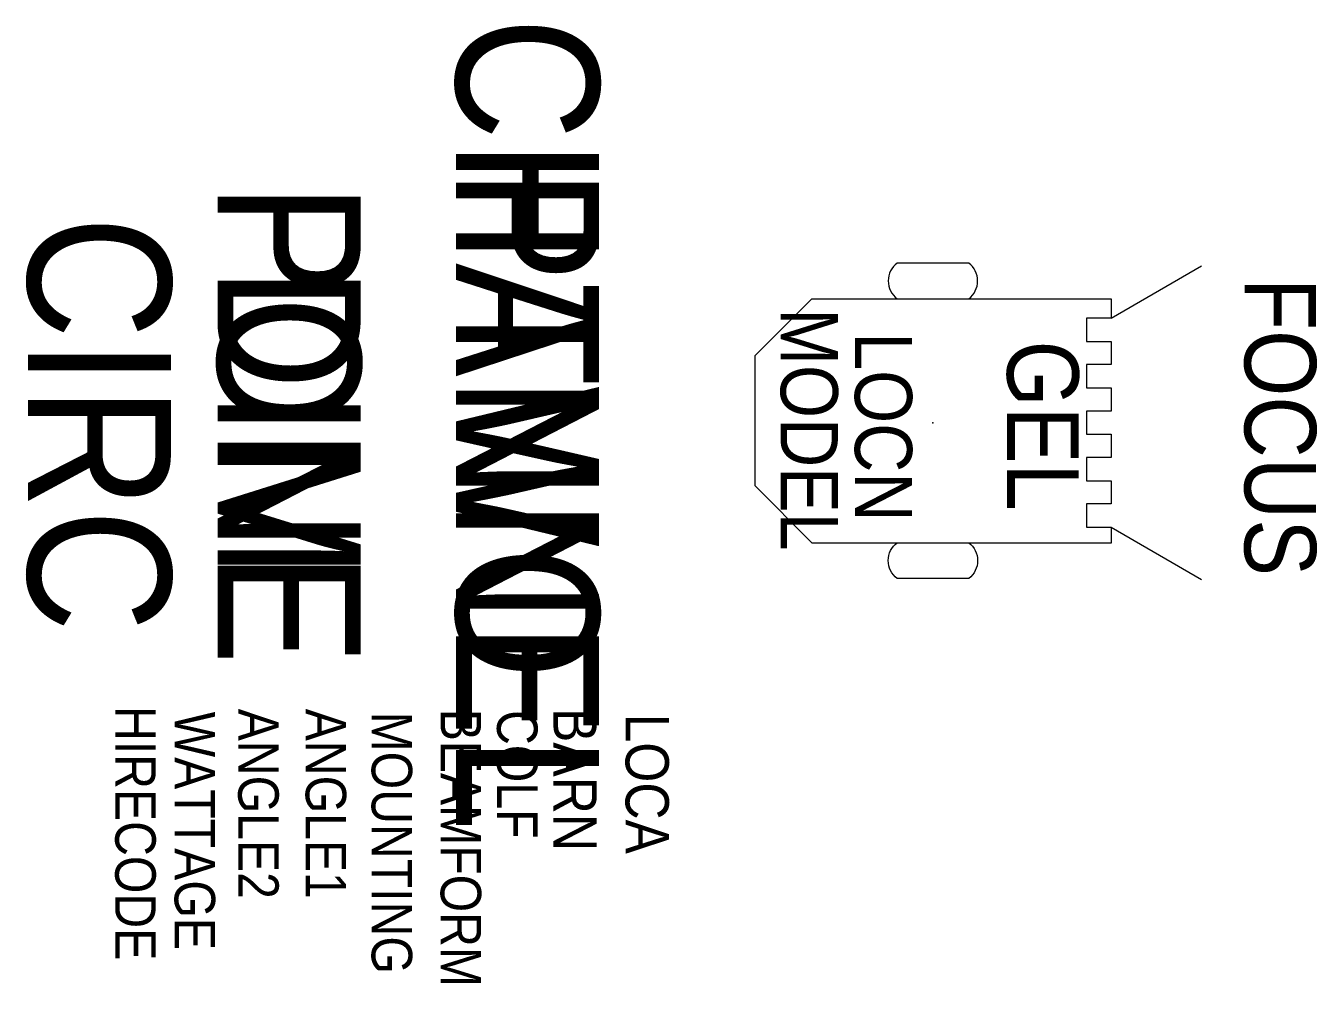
# Model space of a CAD drawing. Extents: x -1374 to -471, y 1337 to 2006.
import ezdxf
from ezdxf.enums import TextEntityAlignment as Align

# ---------------------------------------------------------------- set-up
doc = ezdxf.new("R2010")
doc.units = 0
doc.header["$MEASUREMENT"] = 0
for name, color, linetype in [('BARNDOORS', 4, 'CONTINUOUS'), ('CHANNEL', 3, 'CONTINUOUS'), ('CIRC', 6, 'CONTINUOUS'), ('DIMMER', 4, 'CONTINUOUS'), ('FOCUS', 30, 'CONTINUOUS'), ('GEL', 1, 'CONTINUOUS'), ('LANTERNS', 4, 'CONTINUOUS'), ('LOCATION', 7, 'CONTINUOUS'), ('MODEL', 6, 'CONTINUOUS'), ('PATCH', 5, 'CONTINUOUS'), ('PATCH2', 5, 'CONTINUOUS')]:
    doc.layers.add(name, color=color, linetype=linetype)

msp = doc.modelspace()

# ---------------------------------------------------------------- linework, layer by layer
at = {"layer": 'BARNDOORS', "color": 0}
for p, q in [((-615.55, 1801.96), (-552.26, 1838.5)), ((-615.55, 1655.8), (-552.26, 1619.26))]:
    msp.add_line(p, q, dxfattribs=at)
at = {"layer": 'LANTERNS', "color": 0}
for p, q in [((-864.56, 1775.61), (-824.66, 1815.51)), ((-824.66, 1815.51), (-615.55, 1815.51)), ((-615.55, 1815.51), (-615.55, 1801.96)), ((-864.56, 1775.61), (-864.56, 1684.9)), ((-864.56, 1684.9), (-824.66, 1644.99)), ((-615.55, 1655.8), (-615.55, 1644.99)), ((-824.66, 1644.99), (-615.17, 1644.99))]:
    msp.add_line(p, q, dxfattribs=at)
for points in [[(-715.06, 1840.51), (-765.06, 1840.51, 0.5), (-765.06, 1815.51), (-715.06, 1815.51, 0.5), (-715.06, 1840.51)], [(-715.06, 1619.99), (-765.06, 1619.99, -0.5), (-765.06, 1644.99), (-715.06, 1644.99, -0.5), (-715.06, 1619.99)]]:
    msp.add_lwpolyline(points, format="xyb", dxfattribs=at)
msp.add_lwpolyline([(-615.55, 1801.96), (-632.76, 1801.96), (-632.76, 1785.72), (-615.55, 1785.72), (-615.55, 1769.48), (-632.76, 1769.48), (-632.76, 1753.24), (-615.55, 1753.24), (-615.55, 1737), (-632.76, 1737), (-632.76, 1720.76), (-615.55, 1720.76), (-615.55, 1704.52), (-632.76, 1704.52), (-632.76, 1688.28), (-615.55, 1688.28), (-615.55, 1672.04), (-632.76, 1672.04), (-632.76, 1655.8), (-615.55, 1655.8)], dxfattribs=at)
msp.add_point((-740.06, 1728.88), dxfattribs=at)

# ---------------------------------------------------------------- texts
at = {"layer": 'CHANNEL', "width": 0.89}
msp.add_attdef('CHANNEL', text='', height=100, rotation=270, dxfattribs=at).set_placement((-1073.39, 1728.02), align=Align.CENTER)
at = {"layer": 'CIRC', "width": 0.89}
msp.add_attdef('CIRC', text='', height=100, rotation=270, dxfattribs=at).set_placement((-1372.71, 1728.02), align=Align.CENTER)
at = {"layer": 'DIMMER', "width": 0.89}
msp.add_attdef('DIM', text='', height=100, rotation=270, dxfattribs=at).set_placement((-1240.06, 1728.88), align=Align.CENTER)
at = {"layer": 'FOCUS', "width": 0.89}
msp.add_attdef('FOCUS', text='', height=50, rotation=270, dxfattribs=at).set_placement((-522.23, 1725.84), align=Align.CENTER)
at = {"layer": 'GEL', "width": 0.89}
msp.add_attdef('GEL', text='', height=50, rotation=270, dxfattribs=at).set_placement((-688.19, 1726.8), align=Align.CENTER)
at = {"layer": 'LANTERNS', "color": 0, "width": 0.89, "flags": 1}
for tag, p, s, height in [('HIRECODE', (-1311.64, 1530.8), '', 28.3), ('WATTAGE', (-1270.14, 1526.83, 0.01), '500', 28.305), ('ANGLE2', (-1225.7, 1528.9), '180', 28.305), ('ANGLE1', (-1178.53, 1528.9), '0', 28.3), ('BEAMFORM', (-1084.18, 1528.9), 'C', 28.3), ('COLF', (-1044.77, 1527.98), 'N', 28.3), ('BARN', (-1005.35, 1529.45), '1', 30.26), ('MOUNTING', (-1132.41, 1526.93), 'STANDARD HOOK CLAMP', 28.3047), ('LOCA', (-954.91, 1525.48), '', 30.26)]:
    msp.add_attdef(tag, p, s, height=height, rotation=270, dxfattribs=at)
at = {"layer": 'LOCATION', "width": 0.89}
msp.add_attdef('LOCN', text='', height=40, rotation=270, dxfattribs=at).set_placement((-794.64, 1725.94), align=Align.CENTER)
at = {"layer": 'MODEL', "width": 0.89}
msp.add_attdef('MODEL', text='5"', height=40, rotation=270, dxfattribs=at).set_placement((-846.48, 1724.19), align=Align.CENTER)
at = {"layer": 'PATCH', "width": 0.89}
msp.add_attdef('PONE', text='', height=100, rotation=270, dxfattribs=at).set_placement((-1240.06, 1728.02), align=Align.CENTER)
at = {"layer": 'PATCH2', "width": 0.89}
msp.add_attdef('PTWO', text='', height=100, rotation=270, dxfattribs=at).set_placement((-1073.39, 1728.02), align=Align.CENTER)

doc.saveas('drawing.dxf')
